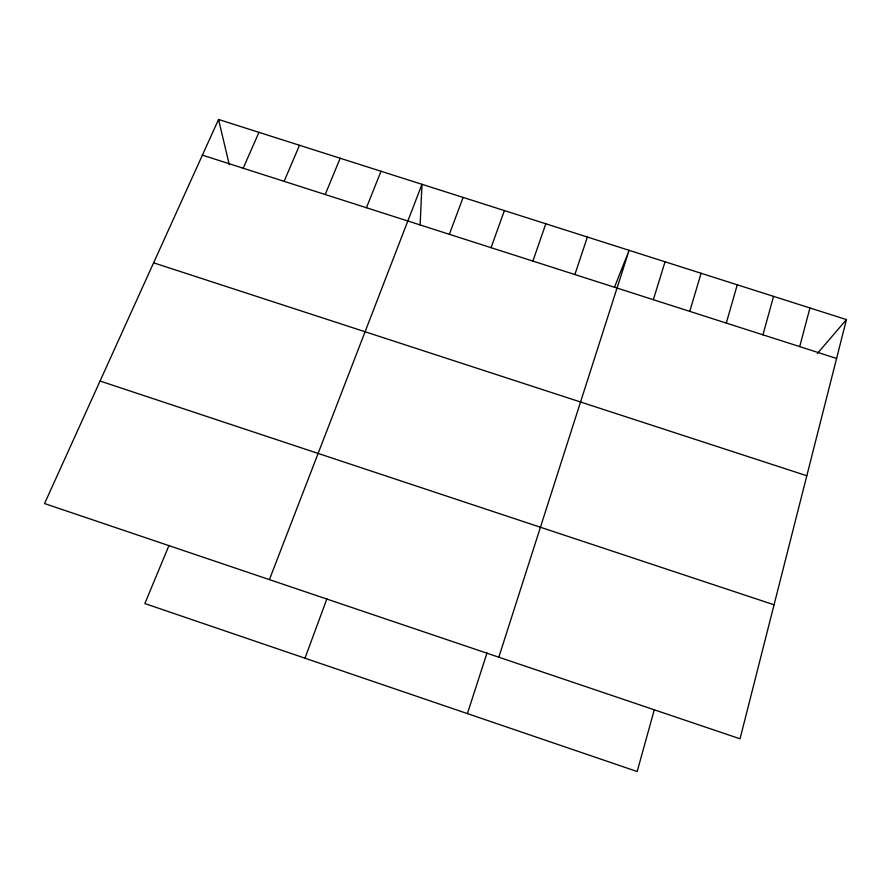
<?xml version="1.0" encoding="UTF-8"?>
<svg xmlns="http://www.w3.org/2000/svg" width="891" height="891" viewBox="0 0 891 891"><rect width="100%" height="100%" fill="white"/><g stroke="black" fill="none" stroke-linecap="round" stroke-linejoin="round"><path stroke-width="1.34" d="M420.129 225.133L421.989 184.314L269.416 579.618M846.45 319.602L740.042 738.806L44.55 503.56L218.551 119.472L846.45 319.602L817.325 353.549M799.706 346.61L809.941 307.974M762.941 334.827L773.555 296.369M654.339 709.592L637.176 771.528L144.843 603.563L169 545.437M726.288 323.077L737.269 284.808M689.757 311.36L701.106 273.281M653.337 299.688L665.054 261.787M498.815 657.202L629.113 250.326L614.411 287.414M467.396 713.613L487.009 652.992M574.884 274.539L587.381 237.028M532.896 261.085L545.815 223.775M491.052 247.676L504.395 210.577M304.978 658.204L326.897 598.841M449.365 234.311L463.12 197.423M366.446 207.726L381.014 171.25M325.215 194.516L340.184 158.23M284.129 181.341L299.499 145.266M243.187 168.221L258.958 132.347M202.391 155.145L836.593 358.438M153.608 262.823L806.812 475.749M100.059 381.036L774.056 604.8M218.551 119.472L229.299 164.779"/></g></svg>
